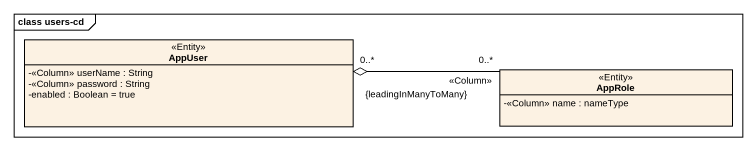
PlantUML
@startuml
mainframe class users-cd
hide circle
hide empty members
skinparam classAttributeIconSize 0
class AppUser <<Entity>> {
  -<<Column>> userName : String
  -<<Column>> password : String
  -enabled : Boolean = true
}
class AppRole <<Entity>> {
  -<<Column>> name : nameType
}
AppUser "0..*" o-right- "0..*\n<<Column>>\n{leadingInManyToMany}" AppRole
@enduml
